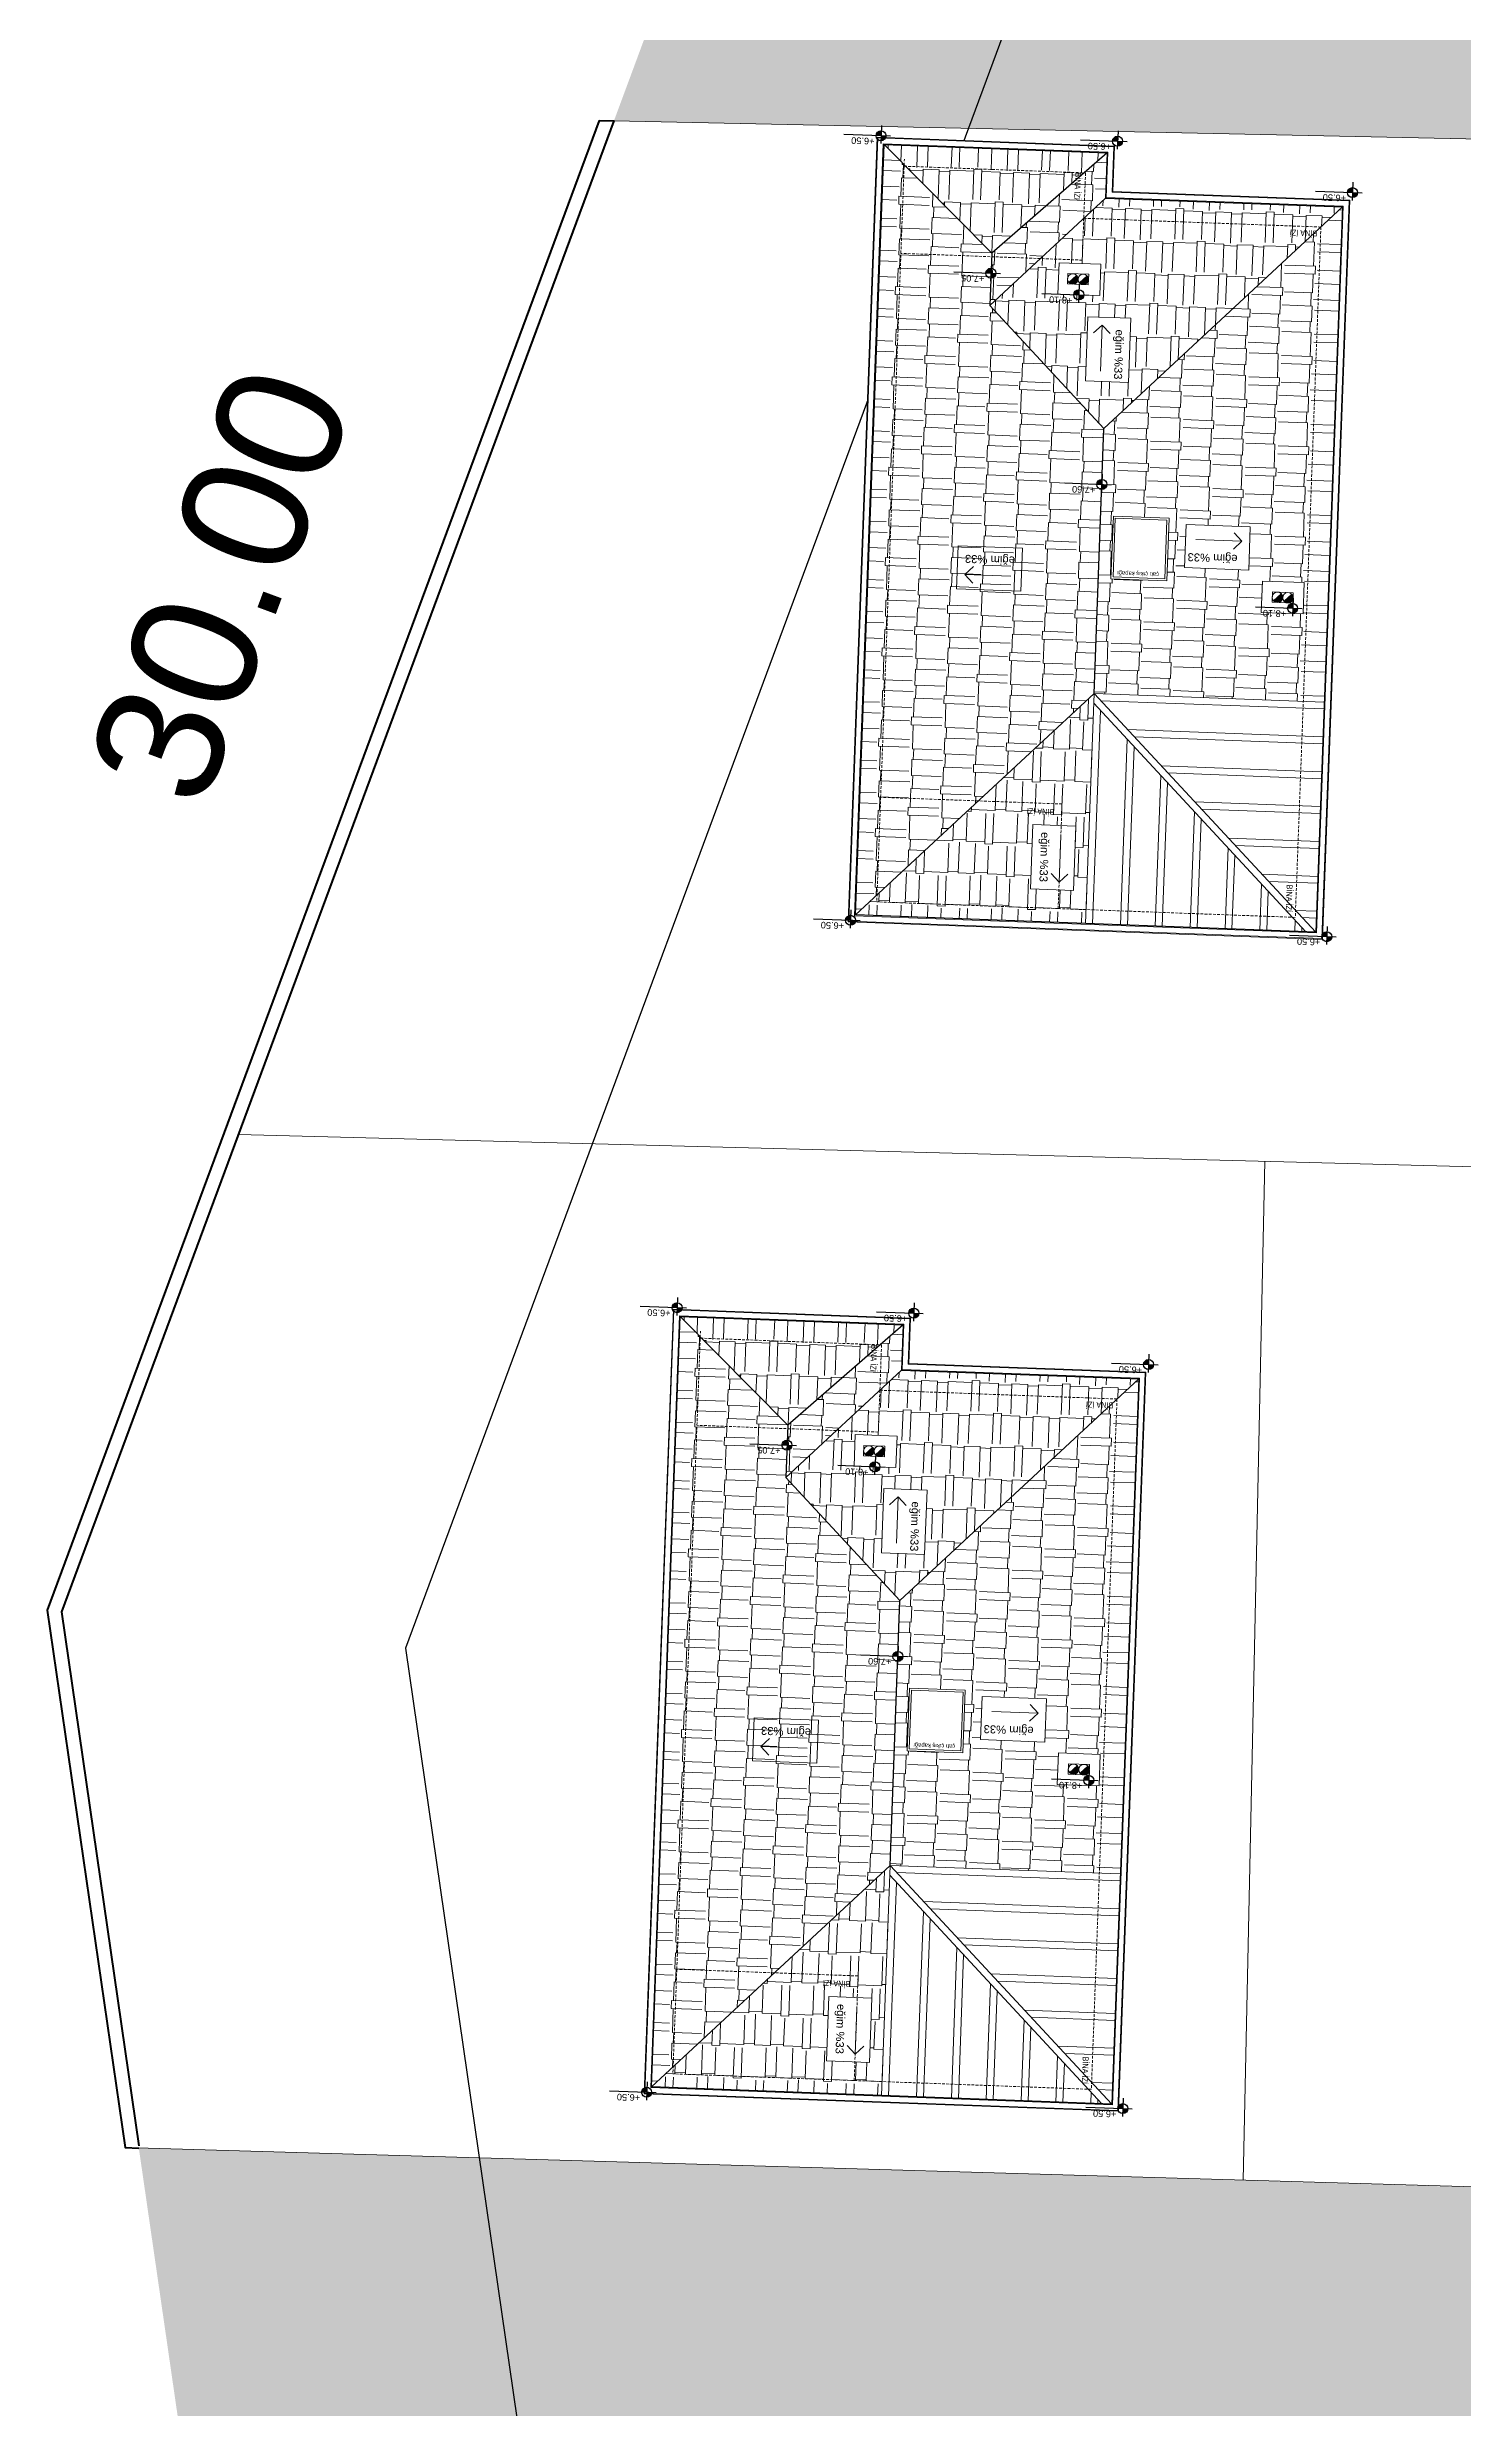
# Model space of a CAD drawing. Header units: centimetres. Extents: x 63871 to 181827, y -95930 to 42199.
# Drawn here: x 166456 to 168486, y -29388 to -26004 of the extents above; entities that cross this region are included whole.
import ezdxf
from ezdxf.enums import TextEntityAlignment as Align

# ---------------------------------------------------------------- set-up
doc = ezdxf.new("R2010")
doc.units = ezdxf.units.CM
doc.linetypes.add('11-021_500-SatisOfisi_220512$0${ Diamond }', pattern=[12, 4, -2, 2, 2, -2])
for name, color, linetype, lineweight in [('A-AREA-IDEN', 7, 'Continuous', 9), ('ARA SINIRLAR', 225, 'Continuous', 15), ('ARM_Pen_No__252', 8, 'Continuous', 18), ('Baca', 82, 'Continuous', 9), ('İz DÜŞÜMÜ', 7, '11-021_500-SatisOfisi_220512$0${ Diamond }', 18), ('OLUK', 222, 'Continuous', 15), ('PARSEL SINIRI', 12, 'Continuous', 50), ('ROL_CEPHE', 1, 'Continuous', 0), ('TARAMA', 251, 'Continuous', 5), ('Çatı', 144, 'Continuous', 30), ('ÇEKME MESAFESİ', 5, 'Continuous', 25)]:
    doc.layers.add(name, color=color, linetype=linetype, lineweight=lineweight)
doc.layers.add('KOT', color=171, linetype='Continuous')
doc.styles.add('Arial', font='Arial.ttf', dxfattribs={"height": 250})
doc.styles.add('Arial_1', font='Arial.ttf', dxfattribs={"height": 300})
doc.styles.add('MtXpl_Arial_Narrow_1', font='')
doc.styles.get("Standard").update_dxf_attribs({"font": 'Arial.ttf'})
doc.styles.get('MtXpl_Arial_Narrow_1').set_extended_font_data('Arial Narrow')
pattern_1 = [(45, (0, -50000), (0, 73.27889), [155.448, -51.816]), (135, (36.64, -49963.36), (7e-15, 73.27889), [155.448, -51.816])]
pattern_2 = [(177.87319, (365387.548, 110.374), (-98.784803, -42.082955), [22.86, -19.05, 26.67, -11.43, 34.29, -15.24]), (177.87319, (365364.633, 109.32), (-98.784803, -42.082955), [19.05, -72.39, 15.24, -22.86]), (177.87319, (365319.12, 115.775), (-98.784803, -42.082955), [11.43, -118.11]), (267.87319, (365387.548, 110.374), (30.6659616, -46.8903553), [43.815, -139.065]), (267.87319, (365364.703, 111.222), (30.6659616, -46.8903553), [42.8625, -140.0175]), (267.87319, (365345.666, 111.93), (30.6659616, -46.8903553), [40.005, -142.875]), (267.87319, (365319.12, 115.775), (30.6659616, -46.8903553), [43.815, -139.065]), (267.87319, (365307.7, 116.2), (30.6659616, -46.8903553), [43.815, -139.065]), (267.87319, (365273.326, 114.616), (30.6659616, -46.8903553), [41.91, -140.97])]
pattern_3 = [(87.87319, (365387.548, 110.374), (-42.082955, 98.784803), [22.86, -19.05, 26.67, -11.43, 34.29, -15.24]), (87.87319, (365386.492, 133.29), (-42.082955, 98.784803), [19.05, -72.39, 15.24, -22.86]), (87.87319, (365392.95, 178.8), (-42.082955, 98.784803), [11.43, -118.11]), (177.87319, (365387.548, 110.374), (-46.8903553, -30.6659616), [43.815, -139.065]), (177.87319, (365388.396, 133.218), (-46.8903553, -30.6659616), [42.8625, -140.0175]), (177.87319, (365389.103, 152.255), (-46.8903553, -30.6659616), [40.005, -142.875]), (177.87319, (365392.948, 178.8), (-46.8903553, -30.6659616), [43.815, -139.065]), (177.87319, (365393.372, 190.223), (-46.8903553, -30.6659616), [43.815, -139.065]), (177.87319, (365391.79, 224.595), (-46.8903553, -30.6659616), [41.91, -140.97])]
pattern_4 = [(177.87319, (365679.724, 1789.87), (-98.784803, -42.082955), [22.86, -19.05, 26.67, -11.43, 34.29, -15.24]), (177.87319, (365656.81, 1788.816), (-98.784803, -42.082955), [19.05, -72.39, 15.24, -22.86]), (177.87319, (365611.297, 1795.27), (-98.784803, -42.082955), [11.43, -118.11]), (267.87319, (365679.724, 1789.87), (30.6659616, -46.8903553), [43.815, -139.065]), (267.87319, (365656.88, 1790.72), (30.6659616, -46.8903553), [42.8625, -140.0175]), (267.87319, (365637.843, 1791.427), (30.6659616, -46.8903553), [40.005, -142.875]), (267.87319, (365611.297, 1795.272), (30.6659616, -46.8903553), [43.815, -139.065]), (267.87319, (365599.875, 1795.696), (30.6659616, -46.8903553), [43.815, -139.065]), (267.87319, (365565.503, 1794.113), (30.6659616, -46.8903553), [41.91, -140.97])]
pattern_5 = [(87.87319, (365679.724, 1789.87), (-42.082955, 98.784803), [22.86, -19.05, 26.67, -11.43, 34.29, -15.24]), (87.87319, (365678.67, 1812.787), (-42.082955, 98.784803), [19.05, -72.39, 15.24, -22.86]), (87.87319, (365685.125, 1858.3), (-42.082955, 98.784803), [11.43, -118.11]), (177.87319, (365679.724, 1789.87), (-46.8903553, -30.6659616), [43.815, -139.065]), (177.87319, (365680.572, 1812.716), (-46.8903553, -30.6659616), [42.8625, -140.0175]), (177.87319, (365681.28, 1831.753), (-46.8903553, -30.6659616), [40.005, -142.875]), (177.87319, (365685.125, 1858.298), (-46.8903553, -30.6659616), [43.815, -139.065]), (177.87319, (365685.55, 1869.72), (-46.8903553, -30.6659616), [43.815, -139.065]), (177.87319, (365683.966, 1904.093), (-46.8903553, -30.6659616), [41.91, -140.97])]

# ---------------------------------------------------------------- blocks, each defined once
blk = doc.blocks.new('afadfa')
at = {"layer": 'Baca'}
h = blk.add_hatch(color=0, dxfattribs=at)
h.dxf.hatch_style = 1
h.paths.add_polyline_path([(525548.6, 4261233.8, 0.670516), (525535.8, 4261228.6, 0.199315), (525538, 4261223.2)])
h = blk.add_hatch(color=0, dxfattribs=at)
h.dxf.hatch_style = 1
h.paths.add_polyline_path([(525563.7, 4261233.8, 0.675614), (525550.8, 4261228.6, 0.202965), (525553, 4261223.2)])
for p, q in [((525538, 4261223.2), (525548.6, 4261233.8)), ((525553, 4261223.2), (525563.7, 4261233.8))]:
    blk.add_line(p, q, dxfattribs=at)
blk.add_lwpolyline([(525535.8, 4261236.1), (525565.8, 4261236), (525565.8, 4261221), (525535.8, 4261221.1)], close=True, dxfattribs=at)
for centre in [(525543.3, 4261228.6), (525558.3, 4261228.6)]:
    blk.add_circle(centre, 7.5, dxfattribs=at)

msp = doc.modelspace()

# ---------------------------------------------------------------- hatches: boundary and pattern name
at = {"layer": 'ARM_Pen_No__252'}
h = msp.add_hatch(dxfattribs=at)
h.set_pattern_fill('AR-HBONE', color=256, scale=0.51)
h.set_pattern_definition(pattern_1)
h.paths.add_polyline_path([(175831.7, -22792.7), (175698, -25837), (170756.8, -25732.5), (171754.5, -22792.7)], flags=16)
h.paths.add_polyline_path([(172826.5, -19554.1), (175594.7, -11397.4), (175086.1, -11173.9), (170154.1, -25719.7), (167433.7, -25662.2), (167268.2, -26108.9), (178575.2, -26347.5), (178595, -25898.2), (176249, -25848.6), (176859.4, -11953.3), (176318.3, -11715.5), (176016.1, -19117.2), (175993.1, -19117.2), (175975.4, -19521.1)])
h.paths.add_polyline_path([(175975.4, -19521.1), (172826.5, -19554.1), (171829.1, -22492.9), (175844.9, -22492.9)])
h = msp.add_hatch(dxfattribs=at)
h.set_pattern_fill('AR-HBONE', color=256, scale=0.51)
h.set_pattern_definition(pattern_1)
h.paths.add_polyline_path([(166587.4, -29014.1), (166646, -29418.8), (178425.7, -29762.2), (178443.2, -29362.6)])

# ---------------------------------------------------------------- linework, layer by layer
at = {"layer": 'ARA SINIRLAR', "color": 5}
for p, q in [((178575.2, -26347.9), (167268.2, -26108.9)), ((166730, -27561.8), (178508.4, -27867.6)), ((168200.7, -27600), (168169.8, -29060.2))]:
    msp.add_line(p, q, dxfattribs=at)
at = {"layer": 'ARA SINIRLAR'}
msp.add_lwpolyline([(166567.6, -29013.5), (178463.3, -29360.2)], dxfattribs=at)
at = {"layer": 'PARSEL SINIRI'}
for points in [[(167247, -26108.4), (166456.2, -28243.5), (166567.6, -29013.5), (166587.4, -29014.1)], [(167247, -26108.4), (167268.2, -26108.9), (166476.7, -28245.6), (166587.5, -29011.2)]]:
    msp.add_lwpolyline(points, dxfattribs=at)
at = {"layer": 'ÇEKME MESAFESİ'}
for points in [[(167715.9, -26282.1), (166969.3, -28297.8), (167520.8, -32108.6), (167588.4, -32168.4), (171622.9, -32254.2), (172718.5, -32277.4), (177562.7, -32379.8), (177815.5, -32385.2), (177831.4, -32370.3), (177946.3, -29738.1), (178260.5, -22584.5)], [(168807.4, -23336.1), (167715.8, -26282.1)]]:
    msp.add_lwpolyline(points, dxfattribs=at)

# ---------------------------------------------------------------- texts
at = {"layer": 'ROL_CEPHE', "lineweight": 0}
msp.add_text('30.00', height=180, rotation=69.6745, dxfattribs=at).set_placement((166678.6, -27099.5))

# ---------------------------------------------------------------- next in the draw order: wipeouts: each hides what was drawn before it
for points in [[(168322.6, -26222.7), (168283.2, -27282), (167603.7, -27256.8), (167645.4, -26132.5), (167985.2, -26145.2), (167982.8, -26210.1)], [(168030.4, -27902.2), (167991, -28961.5), (167311.5, -28936.3), (167353.3, -27812), (167693, -27824.7), (167690.6, -27889.6)]]:
    msp.add_wipeout(points).dxf.layer = 'OLUK'

# ---------------------------------------------------------------- next in the draw order: hatches: boundary and pattern name
at = {"layer": 'KOT'}
h = msp.add_hatch(color=256, dxfattribs=at)
h.dxf.hatch_style = 1
h.paths.add_polyline_path([(167643.6, -26130.1, 0.009987), (167643.6, -26130.4), (167650.8, -26130.7), (167651.1, -26123.2, 0.414214)])
h = msp.add_hatch(color=256, dxfattribs=at)
h.dxf.hatch_style = 1
h.paths.add_polyline_path([(167650.5, -26137.1, 0.402561), (167658, -26130.5), (167650.8, -26130.2)])
h = msp.add_hatch(color=256, dxfattribs=at)
h.dxf.hatch_style = 1
h.paths.add_polyline_path([(167982.7, -26138, 0.009987), (167982.7, -26138.3), (167989.8, -26138.5), (167990.1, -26131.1, 0.414214)])
h = msp.add_hatch(color=256, dxfattribs=at)
h.dxf.hatch_style = 1
h.paths.add_polyline_path([(167989.6, -26145, 0.402561), (167997, -26138.4), (167989.8, -26138.1)])
h = msp.add_hatch(color=256, dxfattribs=at)
h.dxf.hatch_style = 1
h.paths.add_polyline_path([(168319.2, -26211.6, 0.009987), (168319.2, -26211.9), (168326.3, -26212.2), (168326.6, -26204.7, 0.414214)])
h = msp.add_hatch(color=256, dxfattribs=at)
h.dxf.hatch_style = 1
h.paths.add_polyline_path([(168326.1, -26218.6, 0.402561), (168333.5, -26212), (168326.4, -26211.8)])
h = msp.add_hatch(color=256, dxfattribs=at)
h.dxf.hatch_style = 1
h.paths.add_polyline_path([(167801.2, -26327.2, 0.009987), (167801.2, -26327.5), (167808.3, -26327.7), (167808.6, -26320.3, 0.414214)])
h = msp.add_hatch(color=256, dxfattribs=at)
h.dxf.hatch_style = 1
h.paths.add_polyline_path([(167808.1, -26334.2, 0.402561), (167815.5, -26327.6), (167808.3, -26327.3)])
h = msp.add_hatch(color=256, dxfattribs=at)
h.dxf.hatch_style = 1
h.paths.add_polyline_path([(167927.2, -26358.1, 0.009987), (167927.2, -26358.4), (167934.3, -26358.7), (167934.6, -26351.2, 0.414214)])
h = msp.add_hatch(color=256, dxfattribs=at)
h.dxf.hatch_style = 1
h.paths.add_polyline_path([(167934.1, -26365.1, 0.402561), (167941.5, -26358.5), (167934.3, -26358.3)])
h = msp.add_hatch(color=256, dxfattribs=at)
h.dxf.hatch_style = 1
h.paths.add_polyline_path([(167960, -26629.8, 0.009987), (167960, -26630.1), (167967.2, -26630.4), (167967.5, -26622.9, 0.414214)])
h = msp.add_hatch(color=256, dxfattribs=at)
h.dxf.hatch_style = 1
h.paths.add_polyline_path([(167966.9, -26636.8, 0.402561), (167974.4, -26630.2), (167967.2, -26630)])
h = msp.add_hatch(color=256, dxfattribs=at)
h.dxf.hatch_style = 1
h.paths.add_polyline_path([(168233.5, -26807.4, 0.009987), (168233.5, -26807.7), (168240.6, -26807.9), (168240.9, -26800.5, 0.414214)])
h = msp.add_hatch(color=256, dxfattribs=at)
h.dxf.hatch_style = 1
h.paths.add_polyline_path([(168240.4, -26814.4, 0.402561), (168247.8, -26807.8), (168240.6, -26807.5)])
h = msp.add_hatch(color=256, dxfattribs=at)
h.dxf.hatch_style = 1
h.paths.add_polyline_path([(167600, -27254.4, 0.009987), (167600, -27254.7), (167607.2, -27255), (167607.5, -27247.5, 0.414214)])
h = msp.add_hatch(color=256, dxfattribs=at)
h.dxf.hatch_style = 1
h.paths.add_polyline_path([(167606.9, -27261.5, 0.402561), (167614.4, -27254.8), (167607.2, -27254.6)])
h = msp.add_hatch(color=256, dxfattribs=at)
h.dxf.hatch_style = 1
h.paths.add_polyline_path([(168282.3, -27277.9, 0.009987), (168282.3, -27278.2), (168289.5, -27278.5), (168289.7, -27271, 0.414214)])
h = msp.add_hatch(color=256, dxfattribs=at)
h.dxf.hatch_style = 1
h.paths.add_polyline_path([(168289.2, -27284.9, 0.402561), (168296.6, -27278.3), (168289.5, -27278)])
h = msp.add_hatch(color=256, dxfattribs=at)
h.dxf.hatch_style = 1
h.paths.add_polyline_path([(167351.5, -27809.6, 0.009987), (167351.5, -27809.9), (167358.6, -27810.2), (167358.9, -27802.7, 0.414214)])
h = msp.add_hatch(color=256, dxfattribs=at)
h.dxf.hatch_style = 1
h.paths.add_polyline_path([(167358.4, -27816.6, 0.402561), (167365.8, -27810), (167358.6, -27809.7)])
h = msp.add_hatch(color=256, dxfattribs=at)
h.dxf.hatch_style = 1
h.paths.add_polyline_path([(167690.5, -27817.5, 0.009987), (167690.5, -27817.8), (167697.6, -27818), (167697.9, -27810.6, 0.414214)])
h = msp.add_hatch(color=256, dxfattribs=at)
h.dxf.hatch_style = 1
h.paths.add_polyline_path([(167697.4, -27824.5, 0.402561), (167704.8, -27817.9), (167697.7, -27817.6)])
h = msp.add_hatch(color=256, dxfattribs=at)
h.dxf.hatch_style = 1
h.paths.add_polyline_path([(168027, -27891.1, 0.009987), (168027, -27891.4), (168034.2, -27891.7), (168034.4, -27884.2, 0.414214)])
h = msp.add_hatch(color=256, dxfattribs=at)
h.dxf.hatch_style = 1
h.paths.add_polyline_path([(168033.9, -27898.1, 0.402561), (168041.3, -27891.5), (168034.2, -27891.3)])
h = msp.add_hatch(color=256, dxfattribs=at)
h.dxf.hatch_style = 1
h.paths.add_polyline_path([(167509, -28006.7, 0.009987), (167509, -28007), (167516.1, -28007.2), (167516.4, -27999.8, 0.414214)])
h = msp.add_hatch(color=256, dxfattribs=at)
h.dxf.hatch_style = 1
h.paths.add_polyline_path([(167515.9, -28013.7, 0.402561), (167523.3, -28007.1), (167516.1, -28006.8)])
h = msp.add_hatch(color=256, dxfattribs=at)
h.dxf.hatch_style = 1
h.paths.add_polyline_path([(167635, -28037.6, 0.009987), (167635, -28037.9), (167642.1, -28038.2), (167642.4, -28030.7, 0.414214)])
h = msp.add_hatch(color=256, dxfattribs=at)
h.dxf.hatch_style = 1
h.paths.add_polyline_path([(167641.9, -28044.6, 0.402561), (167649.3, -28038), (167642.2, -28037.8)])
h = msp.add_hatch(color=256, dxfattribs=at)
h.dxf.hatch_style = 1
h.paths.add_polyline_path([(167667.9, -28309.3, 0.009987), (167667.9, -28309.6), (167675, -28309.9), (167675.3, -28302.4, 0.414214)])
h = msp.add_hatch(color=256, dxfattribs=at)
h.dxf.hatch_style = 1
h.paths.add_polyline_path([(167674.8, -28316.3, 0.402561), (167682.2, -28309.7), (167675, -28309.5)])
h = msp.add_hatch(color=256, dxfattribs=at)
h.dxf.hatch_style = 1
h.paths.add_polyline_path([(167941.3, -28486.9, 0.009987), (167941.3, -28487.2), (167948.4, -28487.4), (167948.7, -28480, 0.414214)])
h = msp.add_hatch(color=256, dxfattribs=at)
h.dxf.hatch_style = 1
h.paths.add_polyline_path([(167948.2, -28493.9, 0.402561), (167955.6, -28487.3), (167948.5, -28487)])
h = msp.add_hatch(color=256, dxfattribs=at)
h.dxf.hatch_style = 1
h.paths.add_polyline_path([(167307.9, -28933.9, 0.009987), (167307.9, -28934.2), (167315, -28934.5), (167315.3, -28927, 0.414214)])
h = msp.add_hatch(color=256, dxfattribs=at)
h.dxf.hatch_style = 1
h.paths.add_polyline_path([(167314.8, -28940.9, 0.402561), (167322.2, -28934.3), (167315, -28934.1)])
h = msp.add_hatch(color=256, dxfattribs=at)
h.dxf.hatch_style = 1
h.paths.add_polyline_path([(167990.1, -28957.4, 0.009987), (167990.1, -28957.7), (167997.3, -28958), (167997.6, -28950.5, 0.414214)])
h = msp.add_hatch(color=256, dxfattribs=at)
h.dxf.hatch_style = 1
h.paths.add_polyline_path([(167997, -28964.4, 0.402561), (168004.4, -28957.8), (167997.3, -28957.5)])
at = {"layer": 'Çatı', "lineweight": 15}
h = msp.add_hatch(dxfattribs=at)
h.set_pattern_fill('AR-RSHKE', color=251, scale=0.15, angle=267.8732)
h.set_pattern_definition([(267.87319, (365679.724, 1789.87), (42.082955, -98.784803), [22.86, -19.05, 26.67, -11.43, 34.29, -15.24]), (267.87319, (365680.78, 1766.957), (42.082955, -98.784803), [19.05, -72.39, 15.24, -22.86]), (267.87319, (365674.323, 1721.445), (42.082955, -98.784803), [11.43, -118.11]), (357.87319, (365679.724, 1789.87), (46.8903553, 30.6659616), [43.815, -139.065]), (357.87319, (365678.876, 1767.027), (46.8903553, 30.6659616), [42.8625, -140.0175]), (357.87319, (365678.17, 1747.99), (46.8903553, 30.6659616), [40.005, -142.875]), (357.87319, (365674.323, 1721.445), (46.8903553, 30.6659616), [43.815, -139.065]), (357.87319, (365673.9, 1710.023), (46.8903553, 30.6659616), [43.815, -139.065]), (357.87319, (365675.482, 1675.65), (46.8903553, 30.6659616), [41.91, -140.97])])
h.paths.add_polyline_path([(167970.2, -26549.9), (167806.6, -26373.7), (167806.6, -26373.7), (167809.4, -26298.7), (167655.1, -26142.9), (167614.1, -27247.1), (167956.1, -26929.6)])
h = msp.add_hatch(dxfattribs=at)
h.set_pattern_fill('AR-RSHKE', color=251, scale=0.15, angle=177.8732)
h.set_pattern_definition(pattern_4)
h.paths.add_polyline_path([(167974.8, -26154.8), (167655.1, -26142.9), (167809.4, -26298.7)])
h.paths.add_polyline_path([(167926.6, -26180.2), (167925.1, -26221.3), (167940.3, -26221.8), (167941.9, -26180.8)], flags=24)
h = msp.add_hatch(dxfattribs=at)
h.set_pattern_fill('AR-RSHKE', color=251, scale=0.15, angle=447.8732)
h.set_pattern_definition(pattern_5)
h.paths.add_polyline_path([(167809.4, -26298.7), (167806.6, -26373.7), (167972.4, -26219.7), (167974.8, -26154.8)])
h.paths.add_polyline_path([(167926.6, -26180.2), (167925.1, -26221.3), (167940.3, -26221.8), (167941.9, -26180.8)], flags=25)
h = msp.add_hatch(dxfattribs=at)
h.set_pattern_fill('AR-RSHKE', color=251, scale=0.15, angle=177.8732)
h.set_pattern_definition(pattern_4)
h.paths.add_polyline_path([(167806.6, -26373.7), (167970.2, -26549.9), (168312.2, -26232.3), (167972.4, -26219.7)])
h.paths.add_polyline_path([(167904.3, -26357.3), (167906, -26312.3), (167966, -26314.6), (167964.3, -26359.5)], flags=16)
h.paths.add_polyline_path([(167917.8, -26342.8), (167918.4, -26327.7), (167948.4, -26328.9), (167947.8, -26344)], flags=0)
h.paths.add_polyline_path([(167918.1, -26335.3, -1), (167933.1, -26335.8, -1), (167948.1, -26336.4, -1), (167933.1, -26335.8, -1)], flags=0)
h.paths.add_polyline_path([(167947.2, -26389.7), (168008.9, -26392), (168005.5, -26484.1), (167943.8, -26481.8)], flags=16)
h.paths.add_polyline_path([(167981.1, -26404.8), (167978.2, -26482.1), (168001.9, -26483), (168004.8, -26405.7)], flags=8)
h.paths.add_polyline_path([(168278.6, -26263.9), (168237.6, -26262.3), (168237, -26277.6), (168278, -26279.1)], flags=25)
h = msp.add_hatch(dxfattribs=at)
h.set_pattern_fill('AR-RSHKE', color=251, scale=0.15, angle=447.8732)
h.set_pattern_definition(pattern_5)
h.paths.add_polyline_path([(167956.1, -26929.6), (168285.8, -26941.9), (168312.2, -26232.3), (167970.2, -26549.9)])
h.paths.add_polyline_path([(168179.9, -26691), (168177.6, -26752.8), (168085.5, -26749.3), (168087.8, -26687.6)], flags=16)
h.paths.add_polyline_path([(168063.6, -26678.4), (168060.3, -26768.4), (167980.3, -26765.4), (167983.7, -26675.5)], flags=16)
h.paths.add_polyline_path([(168060.5, -26681.3), (168057.4, -26765.3), (167983.4, -26762.5), (167986.5, -26678.6)], flags=0)
h.paths.add_polyline_path([(168197.2, -26768.5), (168257.2, -26770.7), (168255.5, -26815.7), (168195.5, -26813.5)], flags=16)
h.paths.add_polyline_path([(168211.7, -26784), (168241.6, -26785.2), (168241.1, -26800.2), (168211.1, -26799)], flags=0)
h.paths.add_polyline_path([(168226.4, -26792.1, -1), (168241.4, -26792.7, -1), (168226.4, -26792.1, -1), (168211.4, -26791.6, -1)], flags=0)
h.paths.add_polyline_path([(168164.8, -26724.9), (168087.5, -26722), (168086.6, -26745.8), (168163.9, -26748.6)], flags=8)
h.paths.add_polyline_path([(168051.4, -26752.9), (167987.5, -26750.5), (167987.1, -26762.1), (168051, -26764.5)], flags=8)
h = msp.add_hatch(dxfattribs=at)
h.set_pattern_fill('AR-RSHKE', color=251, scale=0.15, angle=357.8732)
h.set_pattern_definition([(357.87319, (365679.724, 1789.87), (98.784803, 42.082955), [22.86, -19.05, 26.67, -11.43, 34.29, -15.24]), (357.87319, (365702.64, 1790.927), (98.784803, 42.082955), [19.05, -72.39, 15.24, -22.86]), (357.87319, (365748.15, 1784.47), (98.784803, 42.082955), [11.43, -118.11]), (87.87319, (365679.724, 1789.87), (-30.6659616, 46.8903553), [43.815, -139.065]), (87.87319, (365702.568, 1789.023), (-30.6659616, 46.8903553), [42.8625, -140.0175]), (87.87319, (365721.605, 1788.316), (-30.6659616, 46.8903553), [40.005, -142.875]), (87.87319, (365748.15, 1784.47), (-30.6659616, 46.8903553), [43.815, -139.065]), (87.87319, (365759.573, 1784.047), (-30.6659616, 46.8903553), [43.815, -139.065]), (87.87319, (365793.945, 1785.63), (-30.6659616, 46.8903553), [41.91, -140.97])])
h.paths.add_polyline_path([(167956.1, -26929.6), (167614.1, -27247.1), (167943.8, -27259.4)])
h.paths.add_polyline_path([(167929.9, -27119.9), (167926.5, -27211.9), (167864.8, -27209.7), (167868.2, -27117.6)], flags=16)
h.paths.add_polyline_path([(167874.2, -27125), (167871.3, -27202.2), (167895.1, -27203.1), (167897.9, -27125.9)], flags=8)
h.paths.add_polyline_path([(167901.8, -27093), (167860.8, -27091.4), (167860.2, -27106.7), (167901.3, -27108.2)], flags=24)
h = msp.add_hatch(dxfattribs=at)
h.set_pattern_fill('AR-RSHKE', color=251, scale=0.15, angle=267.8732)
h.set_pattern_definition([(267.87319, (365387.548, 110.374), (42.082955, -98.784803), [22.86, -19.05, 26.67, -11.43, 34.29, -15.24]), (267.87319, (365388.603, 87.46), (42.082955, -98.784803), [19.05, -72.39, 15.24, -22.86]), (267.87319, (365382.147, 41.947), (42.082955, -98.784803), [11.43, -118.11]), (357.87319, (365387.548, 110.374), (46.8903553, 30.6659616), [43.815, -139.065]), (357.87319, (365386.7, 87.53), (46.8903553, 30.6659616), [42.8625, -140.0175]), (357.87319, (365385.992, 68.493), (46.8903553, 30.6659616), [40.005, -142.875]), (357.87319, (365382.147, 41.947), (46.8903553, 30.6659616), [43.815, -139.065]), (357.87319, (365381.723, 30.525), (46.8903553, 30.6659616), [43.815, -139.065]), (357.87319, (365383.306, -3.847), (46.8903553, 30.6659616), [41.91, -140.97])])
h.paths.add_polyline_path([(167678, -28229.4), (167514.4, -28053.2), (167514.4, -28053.2), (167517.2, -27978.2), (167362.9, -27822.4), (167321.9, -28926.6), (167663.9, -28609.1)])
h = msp.add_hatch(dxfattribs=at)
h.set_pattern_fill('AR-RSHKE', color=251, scale=0.15, angle=177.8732)
h.set_pattern_definition(pattern_2)
h.paths.add_polyline_path([(167682.7, -27834.3), (167362.9, -27822.4), (167517.2, -27978.2)])
h.paths.add_polyline_path([(167634.5, -27859.7), (167632.9, -27900.8), (167648.1, -27901.3), (167649.7, -27860.3)], flags=24)
h = msp.add_hatch(dxfattribs=at)
h.set_pattern_fill('AR-RSHKE', color=251, scale=0.15, angle=447.8732)
h.set_pattern_definition(pattern_3)
h.paths.add_polyline_path([(167517.2, -27978.2), (167514.4, -28053.2), (167680.3, -27899.2), (167682.7, -27834.3)])
h.paths.add_polyline_path([(167634.5, -27859.7), (167632.9, -27900.8), (167648.1, -27901.3), (167649.7, -27860.3)], flags=25)
h = msp.add_hatch(dxfattribs=at)
h.set_pattern_fill('AR-RSHKE', color=251, scale=0.15, angle=177.8732)
h.set_pattern_definition(pattern_2)
h.paths.add_polyline_path([(167514.4, -28053.2), (167678, -28229.4), (168020, -27911.8), (167680.3, -27899.2)])
h.paths.add_polyline_path([(167612.2, -28036.8), (167613.8, -27991.8), (167673.8, -27994.1), (167672.1, -28039)], flags=16)
h.paths.add_polyline_path([(167625.7, -28022.3), (167626.2, -28007.2), (167656.2, -28008.4), (167655.6, -28023.4)], flags=0)
h.paths.add_polyline_path([(167625.9, -28014.8, -1), (167640.9, -28015.3, -1), (167655.9, -28015.9, -1), (167640.9, -28015.3, -1)], flags=0)
h.paths.add_polyline_path([(167655, -28069.2), (167716.7, -28071.5), (167713.3, -28163.6), (167651.6, -28161.3)], flags=16)
h.paths.add_polyline_path([(167688.9, -28084.3), (167686, -28161.6), (167709.7, -28162.5), (167712.6, -28085.2)], flags=8)
h.paths.add_polyline_path([(167986.4, -27943.4), (167945.4, -27941.8), (167944.8, -27957.1), (167985.9, -27958.6)], flags=25)
h = msp.add_hatch(dxfattribs=at)
h.set_pattern_fill('AR-RSHKE', color=251, scale=0.15, angle=447.8732)
h.set_pattern_definition(pattern_3)
h.paths.add_polyline_path([(167663.9, -28609.1), (167993.7, -28621.4), (168020, -27911.8), (167678, -28229.4)])
h.paths.add_polyline_path([(167887.7, -28370.5), (167885.4, -28432.3), (167793.3, -28428.8), (167795.6, -28367.1)], flags=16)
h.paths.add_polyline_path([(167771.4, -28357.9), (167768.1, -28447.9), (167688.1, -28444.9), (167691.5, -28355)], flags=16)
h.paths.add_polyline_path([(167768.3, -28360.8), (167765.2, -28444.8), (167691.2, -28442), (167694.4, -28358.1)], flags=0)
h.paths.add_polyline_path([(167905, -28448), (167965, -28450.2), (167963.3, -28495.2), (167903.4, -28493)], flags=16)
h.paths.add_polyline_path([(167919.5, -28463.5), (167949.5, -28464.7), (167948.9, -28479.7), (167918.9, -28478.5)], flags=0)
h.paths.add_polyline_path([(167934.2, -28471.6, -1), (167949.2, -28472.2, -1), (167934.2, -28471.6, -1), (167919.2, -28471.1, -1)], flags=0)
h.paths.add_polyline_path([(167872.6, -28404.4), (167795.3, -28401.5), (167794.5, -28425.3), (167871.7, -28428.1)], flags=8)
h.paths.add_polyline_path([(167759.2, -28432.4), (167695.3, -28430), (167694.9, -28441.6), (167758.8, -28444)], flags=8)
h = msp.add_hatch(dxfattribs=at)
h.set_pattern_fill('AR-RSHKE', color=251, scale=0.15, angle=357.8732)
h.set_pattern_definition([(357.87319, (365387.548, 110.374), (98.784803, 42.082955), [22.86, -19.05, 26.67, -11.43, 34.29, -15.24]), (357.87319, (365410.463, 111.43), (98.784803, 42.082955), [19.05, -72.39, 15.24, -22.86]), (357.87319, (365455.974, 104.973), (98.784803, 42.082955), [11.43, -118.11]), (87.87319, (365387.548, 110.374), (-30.6659616, 46.8903553), [43.815, -139.065]), (87.87319, (365410.392, 109.526), (-30.6659616, 46.8903553), [42.8625, -140.0175]), (87.87319, (365429.43, 108.82), (-30.6659616, 46.8903553), [40.005, -142.875]), (87.87319, (365455.974, 104.973), (-30.6659616, 46.8903553), [43.815, -139.065]), (87.87319, (365467.396, 104.55), (-30.6659616, 46.8903553), [43.815, -139.065]), (87.87319, (365501.77, 106.132), (-30.6659616, 46.8903553), [41.91, -140.97])])
h.paths.add_polyline_path([(167663.9, -28609.1), (167321.9, -28926.6), (167651.7, -28938.9)])
h.paths.add_polyline_path([(167637.8, -28799.4), (167634.3, -28891.4), (167572.6, -28889.2), (167576, -28797.1)], flags=16)
h.paths.add_polyline_path([(167582, -28804.5), (167579.2, -28881.7), (167602.9, -28882.6), (167605.7, -28805.4)], flags=8)
h.paths.add_polyline_path([(167609.7, -28772.5), (167568.6, -28770.9), (167568, -28786.2), (167609.1, -28787.7)], flags=24)

# ---------------------------------------------------------------- next in the draw order: linework, layer by layer
at = {"layer": 'A-AREA-IDEN'}
for p, q in [((167967.6, -26401.6), (167955.3, -26413)), ((167965.2, -26467.8), (167967.6, -26401.6)), ((167967.6, -26401.6), (167979.1, -26413.9)), ((168168, -26711.5), (168156.6, -26699.2)), ((168101.8, -26709), (168168, -26711.5)), ((168168, -26711.5), (168155.7, -26722.9)), ((167770.7, -26759.1), (167783.1, -26747.7)), ((167837, -26761.6), (167770.7, -26759.1)), ((167770.7, -26759.1), (167782.2, -26771.5)), ((167908.5, -27133.8), (167906, -27200.1)), ((167906, -27200.1), (167894.6, -27187.8)), ((167906, -27200.1), (167918.4, -27188.6)), ((167675.5, -28081.1), (167663.2, -28092.5)), ((167673, -28147.3), (167675.5, -28081.1)), ((167675.5, -28081.1), (167686.9, -28093.4)), ((167809.6, -28388.5), (167875.8, -28391)), ((167875.8, -28391), (167863.5, -28402.4)), ((167875.8, -28391), (167864.4, -28378.7)), ((167478.6, -28438.6), (167490.9, -28427.2)), ((167544.8, -28441.1), (167478.6, -28438.6)), ((167478.6, -28438.6), (167490, -28451)), ((167616.3, -28813.3), (167613.9, -28879.6)), ((167613.9, -28879.6), (167602.4, -28867.3)), ((167613.9, -28879.6), (167626.2, -28868.1))]:
    msp.add_line(p, q, dxfattribs=at)
for points in [[(167943.8, -26481.8), (167947.2, -26389.7), (168008.9, -26392), (168005.5, -26484.1)], [(168060.3, -26768.4), (167980.3, -26765.4), (167983.7, -26675.5), (168063.6, -26678.4)], [(168057.4, -26765.3), (167983.4, -26762.5), (167986.5, -26678.6), (168060.5, -26681.3)], [(168087.8, -26687.6), (168179.9, -26691), (168177.6, -26752.8), (168085.5, -26749.3)], [(167851, -26783), (167758.9, -26779.6), (167761.2, -26717.9), (167853.3, -26721.3)], [(167929.9, -27119.9), (167926.5, -27211.9), (167864.8, -27209.7), (167868.2, -27117.6)], [(167651.6, -28161.3), (167655, -28069.2), (167716.7, -28071.5), (167713.3, -28163.6)], [(167768.1, -28447.9), (167688.1, -28444.9), (167691.5, -28355), (167771.4, -28357.9)], [(167765.2, -28444.8), (167691.2, -28442), (167694.4, -28358.1), (167768.3, -28360.8)], [(167795.6, -28367.1), (167887.7, -28370.5), (167885.4, -28432.3), (167793.3, -28428.8)], [(167558.8, -28462.5), (167466.7, -28459.1), (167469, -28397.4), (167561.1, -28400.8)], [(167637.8, -28799.4), (167634.3, -28891.4), (167572.6, -28889.2), (167576, -28797.1)]]:
    msp.add_lwpolyline(points, close=True, dxfattribs=at)
at = {"layer": 'Baca'}
for points in [[(167966, -26314.6), (167906, -26312.3), (167904.3, -26357.3), (167964.3, -26359.5)], [(168257.2, -26770.7), (168197.2, -26768.5), (168195.5, -26813.5), (168255.5, -26815.7)], [(167673.8, -27994.1), (167613.8, -27991.8), (167612.2, -28036.8), (167672.1, -28039)], [(167965, -28450.2), (167905, -28448), (167903.4, -28493), (167963.3, -28495.2)]]:
    msp.add_lwpolyline(points, close=True, dxfattribs=at)
at = {"layer": 'İz DÜŞÜMÜ'}
for p, q in [((167650.3, -27078.4), (167644.8, -27228.3)), ((167904.6, -27237.9), (167644.8, -27228.3)), ((167358.2, -28757.9), (167352.6, -28907.8)), ((167612.4, -28917.4), (167352.6, -28907.8))]:
    msp.add_line(p, q, dxfattribs=at)
for points in [[(167941.3, -26248.6), (167939.1, -26308.6), (167679.3, -26298.9), (167683.9, -26174), (167943.8, -26183.6), (167941.3, -26248.6), (168281.1, -26261.2), (168244.4, -27250.5), (167904.6, -27237.9), (167910.2, -27088), (167650.3, -27078.4), (167684.3, -26164)], [(167649.2, -27928.1), (167646.9, -27988.1), (167387.1, -27978.4), (167391.8, -27853.5), (167651.6, -27863.1), (167649.2, -27928.1), (167988.9, -27940.7), (167952.2, -28930), (167612.4, -28917.4), (167618, -28767.5), (167358.2, -28757.9), (167392.1, -27843.5)]]:
    msp.add_lwpolyline(points, dxfattribs=at)
at = {"layer": 'KOT'}
for p, q in [((167651.3, -26115.6), (167650.4, -26141.6)), ((167990.4, -26123.4), (167989.4, -26149.5)), ((167664.4, -26131.2), (167597.6, -26128.7)), ((168003.5, -26139), (167936.7, -26136.6)), ((168340, -26212.7), (168273.2, -26210.2)), ((168326.9, -26197.1), (168325.9, -26223.2)), ((167821.9, -26328.2), (167755.2, -26325.8)), ((167808.9, -26312.7), (167807.9, -26338.7)), ((167948, -26359.2), (167881.2, -26356.7)), ((167934.9, -26343.6), (167933.9, -26369.7)), ((167980.8, -26630.9), (167914, -26628.4)), ((167967.7, -26615.3), (167966.8, -26641.4)), ((168241.2, -26792.9), (168240.2, -26818.9)), ((168254.3, -26808.5), (168187.5, -26806)), ((167607.7, -27239.9), (167606.8, -27266)), ((167620.8, -27255.5), (167554, -27253)), ((168303.1, -27279), (168236.3, -27276.5)), ((168290, -27263.4), (168289, -27289.4)), ((167372.2, -27810.7), (167305.5, -27808.2)), ((167359.2, -27795.1), (167358.2, -27821.1)), ((167711.3, -27818.5), (167644.5, -27816.1)), ((167698.2, -27802.9), (167697.2, -27829)), ((168034.7, -27876.6), (168033.8, -27902.7)), ((168047.8, -27892.2), (167981, -27889.7)), ((167529.8, -28007.7), (167463, -28005.3)), ((167516.7, -27992.2), (167515.7, -28018.2)), ((167655.8, -28038.7), (167589, -28036.2)), ((167642.7, -28023.1), (167641.7, -28049.2)), ((167688.6, -28310.4), (167621.9, -28307.9)), ((167675.6, -28294.8), (167674.6, -28320.9)), ((167962.1, -28487.9), (167895.3, -28485.5)), ((167949, -28472.4), (167948, -28498.4)), ((167328.6, -28935), (167261.9, -28932.5)), ((167315.6, -28919.4), (167314.6, -28945.5)), ((168010.9, -28958.5), (167944.1, -28956)), ((167997.8, -28942.9), (167996.9, -28968.9))]:
    msp.add_line(p, q, dxfattribs=at)
for centre in [(167650.8, -26130.4), (167989.8, -26138.2), (168326.4, -26211.9), (167808.3, -26327.4), (167934.3, -26358.4), (167967.2, -26630.1), (168240.6, -26807.7), (167607.2, -27254.7), (168289.5, -27278.2), (167358.6, -27809.9), (167697.7, -27817.7), (168034.2, -27891.4), (167516.1, -28006.9), (167642.1, -28037.9), (167675, -28309.6), (167948.5, -28487.2), (167315, -28934.2), (167997.3, -28957.7)]:
    msp.add_circle(centre, 7.17, dxfattribs=at)
at = {"layer": 'OLUK'}
for points in [[(167985.2, -26145.2), (167982.8, -26210.1), (168322.6, -26222.7), (168283.2, -27282), (167603.7, -27256.8), (167645.4, -26132.5)], [(167984.2, -26146.1), (167981.8, -26211.1), (168321.5, -26223.7), (168282.3, -27281), (167604.7, -27255.8), (167646.4, -26133.6)], [(167975.9, -26153.8), (167973.5, -26218.8), (168313.2, -26231.4), (168274.6, -27272.7), (167613, -27248.1), (167654.1, -26141.9)], [(167693, -27824.7), (167690.6, -27889.6), (168030.4, -27902.2), (167991, -28961.5), (167311.5, -28936.3), (167353.3, -27812)], [(167692, -27825.6), (167689.6, -27890.6), (168029.3, -27903.2), (167990.1, -28960.5), (167312.6, -28935.3), (167354.2, -27813.1)], [(167683.7, -27833.3), (167681.3, -27898.3), (168021.1, -27910.9), (167982.4, -28952.2), (167320.8, -28927.6), (167361.9, -27821.4)]]:
    msp.add_lwpolyline(points, close=True, dxfattribs=at)
at = {"layer": 'TARAMA'}
for p, q in [((167956.1, -26929.6), (167943.8, -27259.4)), ((167956.1, -26929.6), (168273.6, -27271.6)), ((167956.1, -26929.6), (168285.8, -26941.9)), ((167965.2, -26954.1), (167953.8, -27259.8)), ((168259.5, -27271.1), (167955.6, -26943.7)), ((167965.7, -26940), (168285.5, -26951.8)), ((168003.7, -26995.6), (167993.8, -27261.2)), ((168013.3, -27005.9), (168003.8, -27261.6)), ((168004.2, -26981.4), (168284, -26991.8)), ((168013.8, -26991.8), (168283.6, -27001.8)), ((168052.3, -27033.3), (168282.1, -27041.8)), ((168051.8, -27047.4), (168043.8, -27263.1)), ((168061.4, -27057.7), (168053.8, -27263.5)), ((168061.9, -27043.6), (168281.8, -27051.8)), ((168099.9, -27099.2), (168093.7, -27264.9)), ((168100.4, -27085.1), (168280.3, -27091.8)), ((168110, -27095.4), (168279.9, -27101.7)), ((168109.5, -27109.6), (168103.7, -27265.3)), ((168148.5, -27136.9), (168278.4, -27141.7)), ((168148, -27151), (168143.7, -27266.8)), ((168157.6, -27161.4), (168153.7, -27267.2)), ((168158.1, -27147.3), (168278.1, -27151.7)), ((168196.1, -27202.8), (168193.7, -27268.7)), ((168196.6, -27188.7), (168276.6, -27191.7)), ((168206.2, -27199.1), (168276.2, -27201.7)), ((168205.7, -27213.2), (168203.6, -27269)), ((168244.7, -27240.5), (168274.7, -27241.6)), ((168244.2, -27254.7), (168243.6, -27270.5)), ((168253.8, -27265), (168253.6, -27270.9)), ((168254.4, -27250.9), (168274.3, -27251.6)), ((167663.9, -28609.1), (167651.7, -28938.9)), ((167967.3, -28950.6), (167663.4, -28623.2)), ((167663.9, -28609.1), (167981.4, -28951.1)), ((167663.9, -28609.1), (167993.7, -28621.4)), ((167673.5, -28619.5), (167993.3, -28631.3)), ((167673, -28633.6), (167661.6, -28939.3)), ((167712, -28660.9), (167991.8, -28671.3)), ((167711.5, -28675.1), (167701.6, -28940.7)), ((167721.1, -28685.4), (167711.6, -28941.1)), ((167721.6, -28671.3), (167991.4, -28681.3)), ((167759.6, -28726.9), (167751.6, -28942.6)), ((167760.1, -28712.7), (167990, -28721.3)), ((167769.7, -28723.1), (167989.6, -28731.3)), ((167769.2, -28737.2), (167761.6, -28943)), ((167808.2, -28764.6), (167988.1, -28771.3)), ((167807.7, -28778.7), (167801.5, -28944.4)), ((167817.3, -28789.1), (167811.5, -28944.8)), ((167817.9, -28774.9), (167987.7, -28781.2)), ((167855.8, -28830.5), (167851.5, -28946.3)), ((167856.3, -28816.4), (167986.2, -28821.2)), ((167866, -28826.8), (167985.9, -28831.2)), ((167865.4, -28840.9), (167861.5, -28946.7)), ((167903.9, -28882.3), (167901.5, -28948.2)), ((167904.4, -28868.2), (167984.4, -28871.2)), ((167913.5, -28892.7), (167911.5, -28948.5)), ((167914.1, -28878.6), (167984, -28881.2)), ((167952, -28934.2), (167951.4, -28950)), ((167952.6, -28920), (167982.5, -28921.1)), ((167962.2, -28930.4), (167982.2, -28931.1)), ((167961.7, -28944.5), (167961.4, -28950.4))]:
    msp.add_line(p, q, dxfattribs=at)
at = {"layer": 'Çatı'}
for p, q in [((167809.4, -26298.7), (167655.1, -26142.9)), ((167974.8, -26154.8), (167809.4, -26298.7)), ((167806.6, -26373.7), (167972.4, -26219.7)), ((167970.2, -26549.9), (168312.2, -26232.3)), ((167809.4, -26298.7), (167806.6, -26373.7)), ((167970.2, -26549.9), (167806.6, -26373.7)), ((167956.1, -26929.6), (167970.2, -26549.9)), ((167956.1, -26929.6), (167614.1, -27247.1)), ((168273.6, -27271.6), (167956.1, -26929.6)), ((167517.2, -27978.2), (167362.9, -27822.4)), ((167682.7, -27834.3), (167517.2, -27978.2)), ((167514.4, -28053.2), (167680.3, -27899.2)), ((167678, -28229.4), (168020, -27911.8)), ((167517.2, -27978.2), (167514.4, -28053.2)), ((167678, -28229.4), (167514.4, -28053.2)), ((167663.9, -28609.1), (167678, -28229.4)), ((167663.9, -28609.1), (167321.9, -28926.6)), ((167981.4, -28951.1), (167663.9, -28609.1))]:
    msp.add_line(p, q, dxfattribs=at)
for points in [[(167974.8, -26154.8), (167972.4, -26219.7), (168312.2, -26232.3), (168273.6, -27271.6), (167614.1, -27247.1), (167655.1, -26142.9)], [(167682.7, -27834.3), (167680.3, -27899.2), (168020, -27911.8), (167981.4, -28951.1), (167321.9, -28926.6), (167362.9, -27822.4)]]:
    msp.add_lwpolyline(points, close=True, dxfattribs=at)

# ---------------------------------------------------------------- next in the draw order: block references
at = {"layer": 'Baca', "rotation": 177.8731895439683}
for p in [(851261.7, 4212453.4), (851554.9, 4211997.2), (850969.5, 4210773.9), (851262.7, 4210317.7)]:
    msp.add_blockref('afadfa', p, dxfattribs=at)

# ---------------------------------------------------------------- next in the draw order: texts
at = {"style": 'MtXpl_Arial_Narrow_1'}
for rotation, p in [(267.8302, (167929.1, -26182.8)), (177.8302, (168276, -26266.3)), (177.8302, (167899.2, -27095.4)), (267.8302, (168232.2, -27203.4)), (267.8302, (167636.9, -27862.3)), (177.8302, (167983.8, -27945.8)), (177.8302, (167607, -28774.9)), (267.8302, (167940, -28882.9))]:
    msp.add_text('BİNA İZİ', height=8.32, rotation=rotation, dxfattribs=at).set_placement(p)
at = {"layer": 'A-AREA-IDEN', "style": 'Arial_1'}
for p in [(168019.3, -26755.4), (167727.2, -28434.9)]:
    msp.add_text('çatı çıkış kapağı', height=5.953, rotation=177.8732, dxfattribs=at).set_placement(p, align=Align.CENTER)
at = {"layer": 'A-AREA-IDEN', "char_height": 11.52, "width": 136.287, "attachment_point": 2, "line_spacing_factor": 0.941778, "style": 'Arial'}
for insert, rotation in [((167997.4, -26444.1), 267.8732), ((167806.6, -26743.7), 177.8732), ((168125.6, -26741.3), 177.8732), ((167890.6, -27164.2), 267.8732), ((167705.3, -28123.6), 267.8732), ((167514.4, -28423.2), 177.8732), ((167833.4, -28420.8), 177.8732), ((167598.4, -28843.7), 267.8732)]:
    msp.add_mtext('eğim %33', dxfattribs=dict(at, insert=insert, rotation=rotation))
at = {"layer": 'KOT', "char_height": 9.45, "width": 57.696, "attachment_point": 2, "rotation": 177.8732, "line_spacing_factor": 0.941778, "style": 'Arial_1'}
for s, insert in [('+6.50', (167624.6, -26142.5)), ('+6.50', (167963.6, -26150.4)), ('+6.50', (168300.2, -26224)), ('+7.05', (167782.1, -26339.6)), ('+8.10', (167908.1, -26370.5)), ('+7.60', (167941, -26642.2)), ('+8.10', (168214.4, -26819.8)), ('+6.50', (167581, -27266.8)), ('+6.50', (168263.3, -27290.3)), ('+6.50', (167332.4, -27822)), ('+6.50', (167671.5, -27829.9)), ('+6.50', (168008, -27903.5)), ('+7.05', (167490, -28019.1)), ('+8.10', (167616, -28050)), ('+7.60', (167648.8, -28321.7)), ('+8.10', (167922.3, -28499.3)), ('+6.50', (167288.8, -28946.3)), ('+6.50', (167971.1, -28969.8))]:
    msp.add_mtext(s, dxfattribs=dict(at, insert=insert))

doc.saveas('drawing.dxf')
